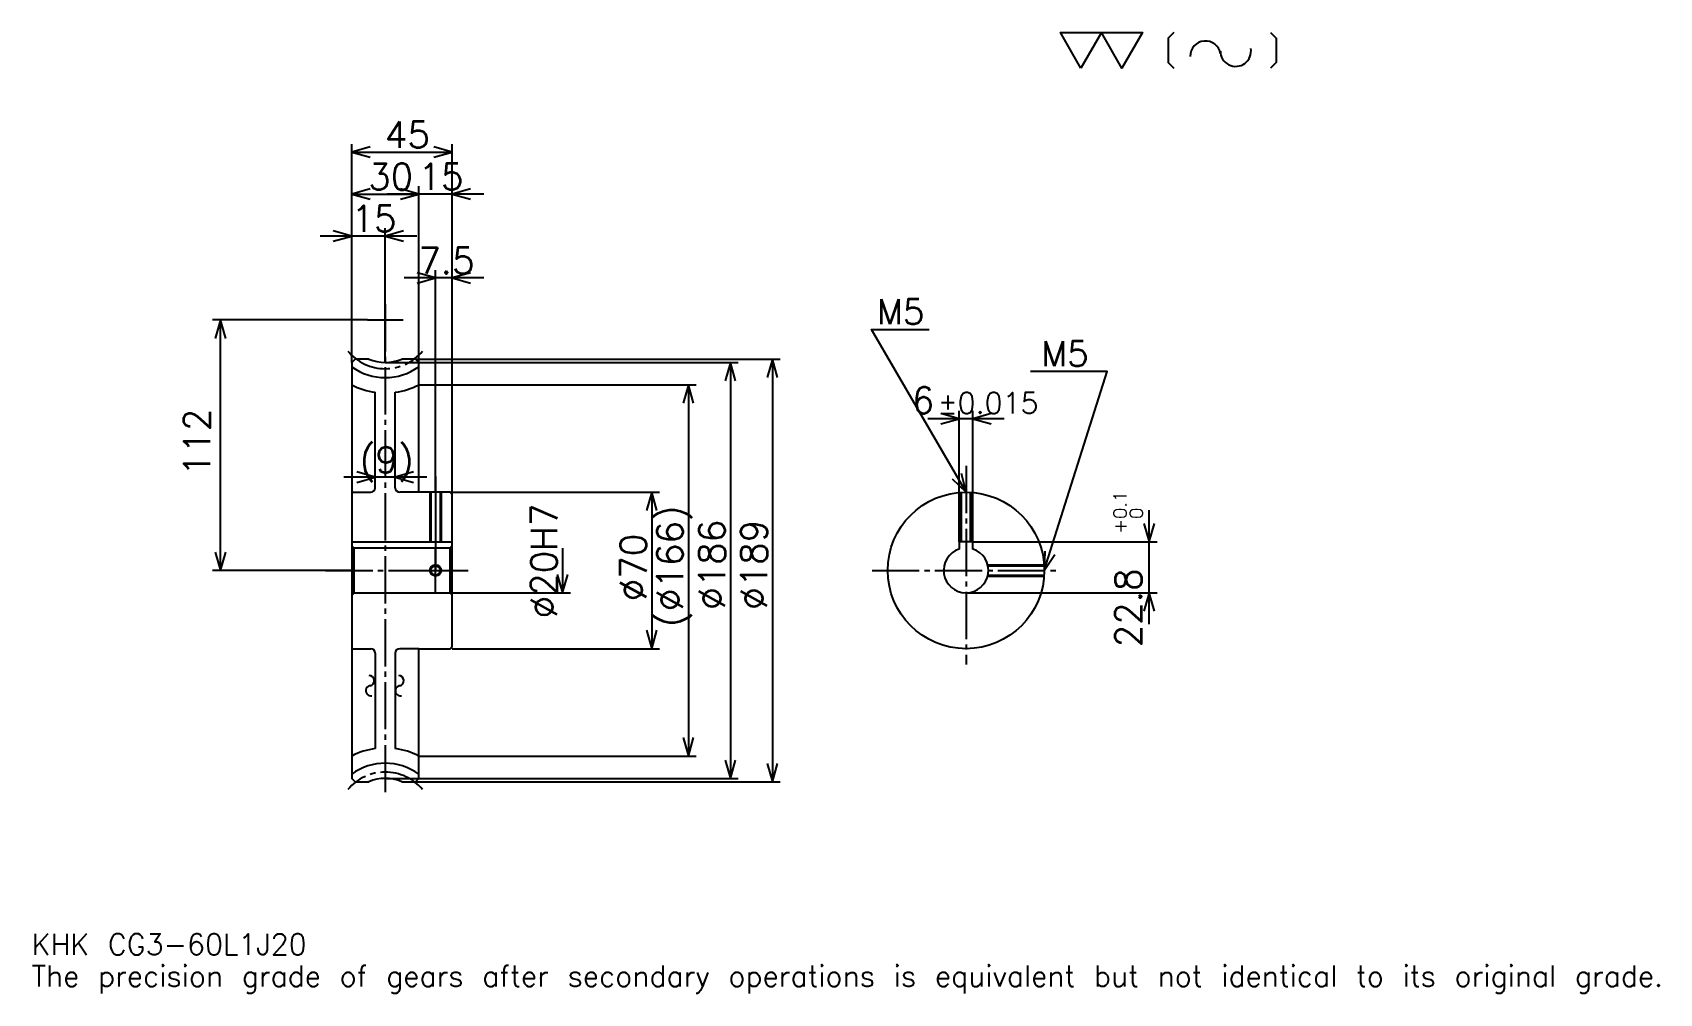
# Model space of a CAD drawing. Extents: x 24 to 752, y 9 to 438.
import ezdxf

# ---------------------------------------------------------------- set-up
doc = ezdxf.new("R2010")
doc.units = 0
doc.linetypes.add('DASHDOT', pattern=[28.163266, 21.122449, -2.346939, 2.346939, -2.346939])
doc.layers.get('0').update_dxf_attribs({"linetype": 'CONTINUOUS'})
doc.layers.add('DASHDOT', color=6, linetype='DASHDOT')
doc.styles.add('KANJI', font='TXT', dxfattribs={"bigfont": 'BIGFONT'})

msp = doc.modelspace()

# ---------------------------------------------------------------- linework, layer by layer
at = {"color": 5}
for p, q in [((166.632645, 292.280609), (166.632645, 388.403046)), ((211.632645, 292.280609), (211.632645, 388.403046)), ((166.632645, 384.882629), (211.632645, 384.882629)), ((166.632645, 366.107147), (196.632645, 366.107147)), ((225.714279, 366.107147), (182.55101, 366.107147)), ((196.632645, 292.280609), (196.632645, 369.627563)), ((166.632645, 292.280609), (166.632645, 350.852051)), ((181.632645, 309.780609), (181.632645, 350.852051)), ((195.714279, 347.331635), (152.55101, 347.331635)), ((225.714279, 328.556122), (190.05101, 328.556122)), ((204.132645, 292.280609), (204.132645, 332.076538)), ((173.673462, 309.780609), (104.438766, 309.780609)), ((107.959175, 197.780609), (107.959175, 309.780609)), ((181.632645, 290.780609), (181.632645, 309.780609)), ((166.632645, 290.780609), (166.632645, 292.280609)), ((195.132645, 292.280609), (211.632645, 292.280609)), ((196.632645, 290.780609), (196.632645, 292.280609)), ((204.132645, 232.780609), (204.132645, 292.280609)), ((204.132645, 232.780609), (204.132645, 292.280609)), ((211.632645, 292.280609), (358.316315, 292.280609)), ((211.632645, 231.780609), (211.632645, 292.280609)), ((354.795898, 292.280609), (354.795898, 103.280609)), ((181.632645, 290.780609), (211.632645, 290.780609)), ((211.632645, 290.780609), (339.540802, 290.780609)), ((336.020386, 290.780609), (336.020386, 104.780609)), ((196.632645, 280.780609), (211.632645, 280.780609)), ((211.632645, 280.780609), (320.765289, 280.780609)), ((317.244873, 280.780609), (317.244873, 114.780609)), ((458.510193, 265.637756), (424.346924, 265.637756)), ((438.428589, 210.580612), (438.428589, 269.158173)), ((444.428589, 210.580612), (444.428589, 269.158173)), ((200.214279, 239.474487), (163.05101, 239.474487)), ((211.632645, 232.780609), (304.336731, 232.780609)), ((300.816315, 232.780609), (300.816315, 162.780609)), ((523.367371, 173.698975), (523.367371, 224.662247)), ((260.918365, 207.780609), (260.918365, 187.780609)), ((444.428589, 210.580612), (526.887756, 210.580612)), ((166.632645, 197.780609), (104.438766, 197.780609)), ((211.632645, 187.780609), (264.438782, 187.780609)), ((441.428589, 187.780609), (526.887756, 187.780609)), ((211.632645, 162.780609), (304.336731, 162.780609)), ((196.632645, 114.780609), (211.632645, 114.780609)), ((211.632645, 114.780609), (320.765289, 114.780609)), ((181.632645, 104.780609), (211.632645, 104.780609)), ((195.132645, 103.280609), (211.632645, 103.280609)), ((211.632645, 104.780609), (339.540802, 104.780609)), ((211.632645, 103.280609), (358.316315, 103.280609))]:
    msp.add_line(p, q, dxfattribs=at)
at = {"color": 4}
for p, q in [((177.132645, 234.780609), (177.132645, 277.4422)), ((186.132645, 234.780609), (186.132645, 277.4422)), ((196.632645, 232.780609), (188.132645, 232.780609)), ((166.632645, 210.580612), (211.632645, 210.580612)), ((211.632645, 208.780609), (210.632645, 207.780609)), ((166.632645, 186.780609), (167.632645, 187.780609)), ((211.632645, 186.780609), (210.632645, 187.780609)), ((177.132645, 160.780609), (177.132645, 118.119019)), ((186.132645, 160.780609), (186.132645, 118.119019)), ((196.632645, 162.780609), (188.132645, 162.780609))]:
    msp.add_line(p, q, dxfattribs=at)
at = {"color": 7}
for points in [[(492.857147, 422.448975), (483.704071, 438.31427), (520.316345, 438.31427), (511.163269, 422.448975), (502.010223, 438.31427), (492.857147, 422.448975)], [(534.351013, 438.31427), (531.910217, 435.873474), (531.910217, 424.889801), (534.351013, 422.448975)], [(577.675537, 438.31427), (580.116333, 435.873474), (580.116333, 424.889801), (577.675537, 422.448975)]]:
    msp.add_lwpolyline(points, dxfattribs=at)
at = {"color": 5}
for points in [[(174.846924, 387.229584), (166.632645, 384.882629), (174.846924, 382.535706)], [(203.418365, 382.535706), (211.632645, 384.882629), (203.418365, 387.229584)], [(174.846924, 368.454102), (166.632645, 366.107147), (174.846924, 363.760193)], [(188.418365, 363.760193), (196.632645, 366.107147), (188.418365, 368.454102)], [(188.418365, 363.760193), (196.632645, 366.107147), (188.418365, 368.454102)], [(219.846924, 368.454102), (211.632645, 366.107147), (219.846924, 363.760193)], [(158.418365, 344.98468), (166.632645, 347.331635), (158.418365, 349.678589)], [(189.846924, 349.678589), (181.632645, 347.331635), (189.846924, 344.98468)], [(195.918365, 326.209167), (204.132645, 328.556122), (195.918365, 330.903076)], [(219.846924, 330.903076), (211.632645, 328.556122), (219.846924, 326.209167)], [(110.306114, 301.566315), (107.959175, 309.780609), (105.612236, 301.566315)], [(441.428589, 232.780609), (399.183655, 305.535706), (425, 305.535706)], [(357.142853, 284.066315), (354.795898, 292.280609), (352.448975, 284.066315)], [(338.36734, 282.566315), (336.020386, 290.780609), (333.673462, 282.566315)], [(476.428589, 197.780609), (504.591858, 286.760193), (470.326538, 286.760193)], [(319.591827, 272.566315), (317.244873, 280.780609), (314.897949, 272.566315)], [(430.214294, 263.290833), (438.428589, 265.637756), (430.214294, 267.98468)], [(452.642883, 267.98468), (444.428589, 265.637756), (452.642883, 263.290833)], [(168.918365, 237.127548), (177.132645, 239.474487), (168.918365, 241.821426)], [(194.346924, 241.821426), (186.132645, 239.474487), (194.346924, 237.127548)], [(435.274292, 238.70575), (441.428589, 232.780609), (439.333496, 241.062714)], [(303.163269, 224.566315), (300.816315, 232.780609), (298.46936, 224.566315)], [(521.020447, 218.794891), (523.367371, 210.580612), (525.714294, 218.794891)], [(105.612236, 205.994888), (107.959175, 197.780609), (110.306114, 205.994888)], [(476.6698, 206.32019), (476.428589, 197.780609), (481.144836, 204.903763)], [(258.571411, 195.994888), (260.918365, 187.780609), (263.265289, 195.994888)], [(525.714294, 179.56633), (523.367371, 187.780609), (521.020447, 179.56633)], [(298.46936, 170.994904), (300.816315, 162.780609), (303.163269, 170.994904)], [(314.897949, 122.994896), (317.244873, 114.780609), (319.591827, 122.994896)], [(333.673462, 112.994896), (336.020386, 104.780609), (338.36734, 112.994896)], [(352.448975, 111.494896), (354.795898, 103.280609), (357.142853, 111.494896)]]:
    msp.add_lwpolyline(points, dxfattribs=at)
at = {"color": 4}
for points in [[(174.233322, 292.280609), (168.132645, 292.280609), (166.632645, 290.780609), (166.632645, 186.780609)], [(189.031967, 103.280609), (195.132645, 103.280609), (196.632645, 104.780609), (196.632645, 162.780609), (210.632645, 162.780609), (211.632645, 163.780609), (211.632645, 231.780609), (210.632645, 232.780609), (196.632645, 232.780609), (196.632645, 290.780609), (195.132645, 292.280609), (189.031967, 292.280609)], [(166.632645, 232.780609), (175.132645, 232.780609)], [(201.632645, 232.780609), (201.632645, 210.580612)], [(202.067642, 232.780609), (202.067642, 210.580612)], [(206.197647, 232.780609), (206.197647, 210.580612)], [(206.632645, 232.780609), (206.632645, 210.580612)], [(438.928589, 210.580612), (438.928589, 232.691208)], [(439.363586, 210.580612), (439.363586, 232.719635)], [(443.493591, 210.580612), (443.493591, 232.719635)], [(443.928589, 210.580612), (443.928589, 232.691208)], [(166.632645, 208.780609), (167.632645, 207.780609), (167.632645, 187.780609), (210.632645, 187.780609), (210.632645, 207.780609), (167.632645, 207.780609)], [(444.428589, 207.320007), (444.428589, 210.580612), (438.428589, 210.580612), (438.428589, 207.320007)], [(451.111023, 200.280609), (476.339172, 200.280609)], [(451.213013, 199.845612), (476.367615, 199.845612)], [(451.111023, 195.280609), (476.339172, 195.280609)], [(451.213013, 195.715607), (476.367615, 195.715607)], [(166.632645, 186.780609), (166.632645, 104.780609), (168.132645, 103.280609), (174.233322, 103.280609)], [(166.632645, 162.780609), (175.132645, 162.780609)]]:
    msp.add_lwpolyline(points, dxfattribs=at)
for centre, radius in [((441.428589, 197.780609), 35), ((204.132645, 197.780609), 2.065)]:
    msp.add_circle(centre, radius, dxfattribs=at)
at = {"color": 7}
msp.add_circle((204.132645, 197.780609), 2.5, dxfattribs=at)
for centre, radius, start, end in [((548.538269, 427.664062), 6.864796, 10, 180), ((562.059265, 430.048187), 6.864796, 180, 10), ((175.218262, 143.985336), 2.288265, 90, 280), ((174.423553, 148.49234), 2.288265, 280, 90), ((188.442749, 143.985336), 2.288265, 90, 280), ((187.648041, 148.49234), 2.288265, 280, 90)]:
    msp.add_arc(centre, radius, start, end, dxfattribs=at)
at = {"color": 4}
for centre, radius, start, end in [((181.632645, 309.780609), 19, 247.080457927, 292.919542073), ((181.632645, 309.780609), 25.75, 234.371711636, 305.628288364), ((181.632645, 309.780609), 32.65, 242.650123547, 262.077968564), ((181.632645, 309.780609), 32.65, 277.922031436, 297.349876453), ((175.132645, 234.780609), 2, 270, 0), ((188.132645, 234.780609), 2, 180, 270), ((188.132645, 234.780609), 2, 180, 270), ((441.428589, 197.780609), 10, 107.457602748, 72.542397252), ((175.132645, 160.780609), 2, 0, 90), ((188.132645, 160.780609), 2, 90, 180), ((188.132645, 160.780609), 2, 90, 180), ((181.632645, 85.780609), 32.65, 97.922031436, 117.349876453), ((181.632645, 85.780609), 32.65, 62.650123547, 82.077968564), ((181.632645, 85.780609), 25.75, 54.371711636, 125.628288364), ((181.632645, 85.780609), 19, 67.080457927, 112.919542073)]:
    msp.add_arc(centre, radius, start, end, dxfattribs=at)
at = {"layer": 'DASHDOT', "color": 7}
for p, q in [((181.632645, 316.821411), (181.632645, 96.239792)), ((173.673462, 309.780609), (189.591827, 309.780609)), ((441.428589, 244.515305), (441.428589, 155.739792)), ((204.132645, 232.780609), (204.132645, 197.780609)), ((154.897949, 197.780609), (218.673462, 197.780609)), ((399.387756, 197.780609), (483.46936, 197.780609))]:
    msp.add_line(p, q, dxfattribs=at)
for points in [[(204.132645, 239.821426), (204.132645, 203.539795)], [(204.132645, 188.239792), (204.132645, 207.321426)], [(194.591827, 197.780609), (213.673462, 197.780609)]]:
    msp.add_lwpolyline(points, dxfattribs=at)
for centre, start, end in [((181.632645, 309.780609), 219.999996477, 320.000003523), ((181.632645, 85.780609), 39.999996477, 140.000003523)]:
    msp.add_arc(centre, 21.79, start, end, dxfattribs=at)

# ---------------------------------------------------------------- texts
at = {"color": 7, "style": 'KANJI'}
for s, height, p in [('45', 11.734694, (181.505096, 386.760193)), ('30', 11.734694, (174.005096, 367.98468)), ('15', 11.734694, (196.505096, 367.98468)), ('15', 11.734694, (166.505096, 349.209167)), ('7.5', 11.734694, (196.441315, 330.433655)), ('M5', 11.265307, (401.530609, 307.88266)), ('M5', 11.265307, (475.020447, 289.107147)), ('6', 11.734694, (417.205841, 267.98468)), ('%%p0.015', 9.387755, (428.821777, 267.98468)), ('(9)', 11.734694, (170.191315, 241.352036)), ('KHK CG3-60L1J20', 9.387755, (23.469387, 25.816326)), ('The precision grade of gears after secondary operations is equivalent but not identical to its original grade.', 9.387755, (23.469387, 11.734694))]:
    msp.add_text(s, height=height, dxfattribs=at).set_placement(p)
for s, height, p in [('112', 11.734694, (103.265297, 239.99234)), ('%%c20H7', 11.734694, (258.571411, 176.364792)), ('0.1', 5.867347, (513.275513, 220.804626)), ('(%%c166)', 11.734694, (314.897949, 172.551025)), ('%%c186', 11.734694, (333.673462, 180.178558)), ('%%c189', 11.734694, (352.448975, 180.178558)), ('+', 5.867347, (513.275513, 214.233185)), ('0', 5.867347, (520.551025, 220.804626)), ('%%c70', 11.734694, (298.46936, 183.99234)), ('22.8', 11.734694, (519.846924, 163.440796))]:
    msp.add_text(s, height=height, rotation=90, dxfattribs=at).set_placement(p)

doc.saveas('drawing.dxf')
